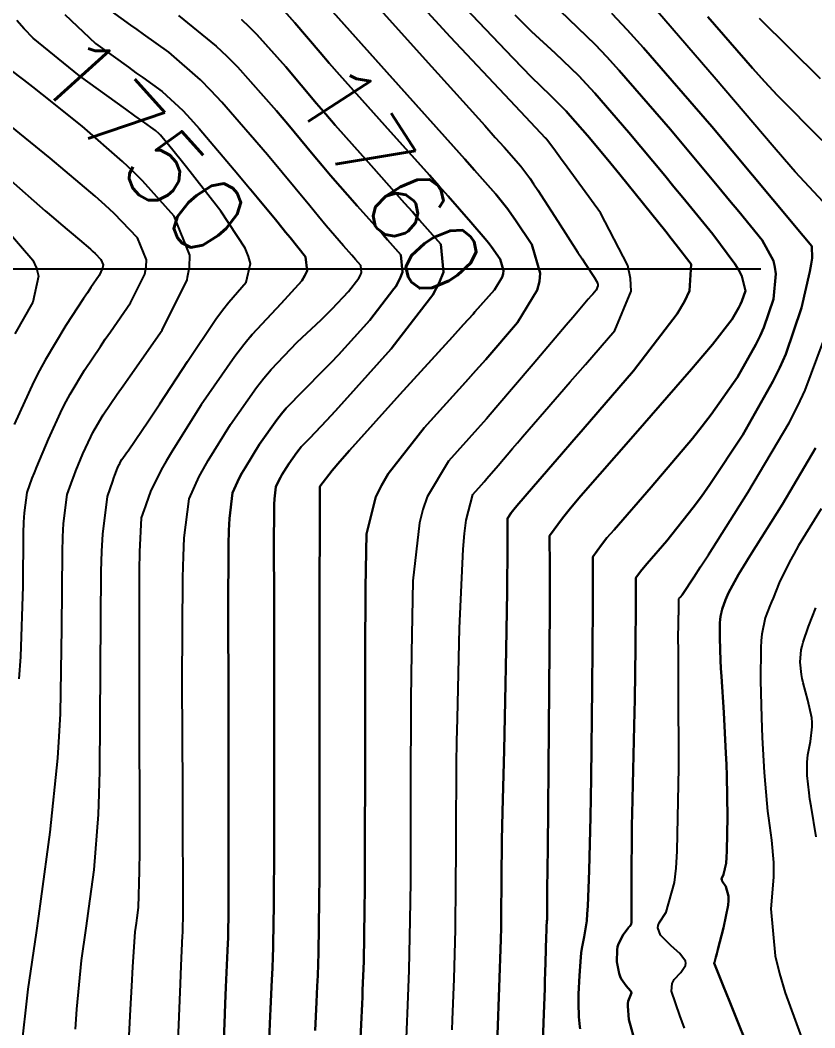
# Model space of a CAD drawing. Header units: metres. Extents: x 837117 to 838477, y 1189012 to 1191015.
# Drawn here: x 837813.1 to 837853.8, y 1189414.6 to 1189466.1 of the extents above; entities that cross this region are included whole.
import ezdxf

# ---------------------------------------------------------------- set-up
doc = ezdxf.new("R2010")
doc.units = ezdxf.units.M
doc.header["$LTSCALE"] = 0.3
doc.layers.add('COTAS 10', color=1, linetype='Continuous')
doc.layers.add('COTAS INT', color=252, linetype='Continuous')
doc.layers.add('DRENAJE', color=5, linetype='Continuous', lineweight=25)
doc.styles.get("Standard").update_dxf_attribs({"font": 'simplex.shx'})

msp = doc.modelspace()

# ---------------------------------------------------------------- linework, layer by layer
at = {"layer": 'COTAS 10'}
for points, elevation in [([(837826.23, 1189466.992), (837827.182, 1189465.924), (837828.475, 1189464.406), (837828.948, 1189463.864), (837829.472, 1189463.269), (837831.783, 1189460.678), (837834.064, 1189458.133), (837834.57, 1189457.567), (837835.02, 1189457.062), (837836.189, 1189455.737), (837836.91, 1189454.88), (837837.078, 1189454.669), (837837.232, 1189454.47), (837837.674, 1189453.844), (837837.844, 1189453.268), (837837.827, 1189453.1), (837837.782, 1189452.927), (837837.387, 1189452.272), (837836.393, 1189451.148), (837837.387, 1189452.272), (837837.782, 1189452.927), (837837.827, 1189453.1), (837837.844, 1189453.268), (837837.674, 1189453.844), (837837.232, 1189454.47), (837837.078, 1189454.669), (837836.91, 1189454.88), (837836.189, 1189455.737), (837835.02, 1189457.062), (837834.57, 1189457.567), (837834.064, 1189458.133), (837831.783, 1189460.678), (837829.472, 1189463.269), (837828.948, 1189463.864), (837828.475, 1189464.406), (837827.182, 1189465.924), (837826.23, 1189466.992)], 1760), ([(837839.841, 1189413.243), (837839.898, 1189414.838), (837839.958, 1189416.578), (837839.972, 1189416.992), (837839.984, 1189417.375), (837840.017, 1189418.511), (837840.038, 1189419.287), (837840.042, 1189419.443), (837840.046, 1189419.573), (837840.055, 1189419.833), (837840.059, 1189419.911), (837840.061, 1189419.928), (837840.062, 1189419.942), (837840.067, 1189419.973), (837840.071, 1189420.001), (837840.072, 1189420.013), (837840.073, 1189420.026), (837840.076, 1189420.088), (837840.091, 1189421.628), (837840.111, 1189423.743), (837840.167, 1189429.842), (837840.215, 1189435.958), (837840.222, 1189437.139), (837840.225, 1189438.098), (837840.21, 1189439.709), (837840.862, 1189440.608), (837841.284, 1189441.119), (837841.812, 1189441.742), (837844.595, 1189444.936), (837847.463, 1189448.224), (837848.045, 1189448.906), (837848.534, 1189449.489), (837849.537, 1189450.77), (837849.885, 1189451.38), (837849.962, 1189451.54), (837850.032, 1189451.696), (837850.213, 1189452.229), (837850.036, 1189452.981), (837849.879, 1189453.276), (837849.675, 1189453.609), (837848.55, 1189455.122), (837847.023, 1189456.987), (837846.566, 1189457.541), (837846.094, 1189458.112), (837844.265, 1189460.309), (837842.516, 1189462.333), (837842.094, 1189462.794), (837841.699, 1189463.212), (837840.5, 1189464.365), (837839.287, 1189465.48), (837838.884, 1189465.876), (837838.451, 1189466.308)], 1770), ([(837838.451, 1189466.308), (837838.884, 1189465.876), (837839.287, 1189465.48), (837840.5, 1189464.365), (837841.699, 1189463.212), (837842.094, 1189462.794), (837842.516, 1189462.333), (837844.265, 1189460.309), (837846.094, 1189458.112), (837846.566, 1189457.541), (837847.023, 1189456.987), (837848.55, 1189455.122), (837849.675, 1189453.609), (837849.879, 1189453.276), (837850.036, 1189452.981), (837850.213, 1189452.229), (837850.032, 1189451.696), (837849.962, 1189451.54), (837849.885, 1189451.38), (837849.537, 1189450.77), (837848.534, 1189449.489), (837848.045, 1189448.906), (837847.463, 1189448.224), (837844.595, 1189444.936), (837841.812, 1189441.742), (837841.284, 1189441.119), (837840.862, 1189440.608), (837840.21, 1189439.709), (837840.225, 1189438.098), (837840.222, 1189437.139), (837840.215, 1189435.958), (837840.167, 1189429.842), (837840.111, 1189423.743), (837840.091, 1189421.628), (837840.076, 1189420.088), (837840.073, 1189420.026), (837840.072, 1189420.013), (837840.071, 1189420.001), (837840.067, 1189419.973), (837840.062, 1189419.942), (837840.061, 1189419.928), (837840.059, 1189419.911), (837840.055, 1189419.833), (837840.046, 1189419.573), (837840.042, 1189419.443), (837840.038, 1189419.287), (837840.017, 1189418.511), (837839.984, 1189417.375), (837839.972, 1189416.992), (837839.958, 1189416.578), (837839.898, 1189414.838), (837839.841, 1189413.243)], 1770), ([(837850.922, 1189466.158), (837854.046, 1189463.08)], 1780), ([(837850.922, 1189466.158), (837854.046, 1189463.08)], 1780), ([(837815.968, 1189414.496), (837816.041, 1189415.509), (837816.284, 1189417.997), (837816.522, 1189419.662), (837816.592, 1189420.157), (837816.663, 1189420.667), (837816.933, 1189422.631), (837817.153, 1189425.459), (837817.192, 1189426.513), (837817.223, 1189427.685), (837817.254, 1189432.896), (837817.291, 1189437.885), (837817.325, 1189438.916), (837817.368, 1189439.796), (837817.612, 1189441.711), (837817.878, 1189442.495), (837817.936, 1189442.663), (837817.988, 1189442.809), (837818.119, 1189443.156), (837818.208, 1189443.35), (837818.233, 1189443.399), (837818.259, 1189443.447), (837818.352, 1189443.602), (837818.513, 1189443.839), (837818.582, 1189443.938), (837818.661, 1189444.052), (837819.033, 1189444.581), (837819.708, 1189445.578), (837819.979, 1189445.986), (837820.286, 1189446.451), (837821.695, 1189448.608), (837823.156, 1189450.769), (837823.496, 1189451.237), (837823.806, 1189451.649), (837824.693, 1189452.665), (837824.922, 1189453.616), (837824.819, 1189453.986), (837824.643, 1189454.402), (837823.405, 1189456.293), (837821.955, 1189458.148), (837821.644, 1189458.542), (837821.374, 1189458.885), (837820.728, 1189459.692), (837820.392, 1189460.088), (837820.316, 1189460.172), (837820.249, 1189460.244), (837820.069, 1189460.41), (837819.394, 1189460.897), (837819.015, 1189461.172), (837818.552, 1189461.507), (837816.184, 1189463.22), (837813.815, 1189465.139), (837813.352, 1189465.605), (837812.971, 1189466.041)], 1750), ([(837828.229, 1189414.43), (837828.294, 1189415.874), (837828.331, 1189416.695), (837828.342, 1189416.96), (837828.354, 1189417.242), (837828.397, 1189418.393), (837828.432, 1189421.093), (837828.439, 1189422.35), (837828.445, 1189423.828), (837828.454, 1189431.007), (837828.455, 1189437.972), (837828.456, 1189439.316), (837828.456, 1189440.405), (837828.46, 1189442.227), (837829.091, 1189443.047), (837829.487, 1189443.506), (837829.98, 1189444.065), (837832.558, 1189446.921), (837835.248, 1189449.877), (837835.811, 1189450.5), (837836.295, 1189451.037), (837836.393, 1189451.148), (837836.295, 1189451.037), (837835.811, 1189450.5), (837835.248, 1189449.877), (837832.558, 1189446.921), (837829.98, 1189444.065), (837829.487, 1189443.506), (837829.091, 1189443.047), (837828.46, 1189442.227), (837828.456, 1189440.405), (837828.456, 1189439.316), (837828.455, 1189437.972), (837828.454, 1189431.007), (837828.445, 1189423.828), (837828.439, 1189422.35), (837828.432, 1189421.093), (837828.397, 1189418.393), (837828.354, 1189417.242), (837828.342, 1189416.96), (837828.331, 1189416.695), (837828.294, 1189415.874), (837828.229, 1189414.43)], 1760), ([(837854.093, 1189441.091), (837852.937, 1189439.204), (837852.688, 1189438.773), (837852.469, 1189438.381), (837851.937, 1189437.296), (837851.627, 1189436.521), (837851.548, 1189436.324), (837851.473, 1189436.135), (837851.23, 1189435.519), (837851.058, 1189434.683), (837851.028, 1189434.357), (837851.005, 1189433.989), (837850.988, 1189432.316), (837851.038, 1189430.413), (837851.057, 1189429.901), (837851.079, 1189429.395), (837851.181, 1189427.617), (837851.31, 1189426.028), (837851.35, 1189425.64), (837851.391, 1189425.276), (837851.555, 1189424.147), (837851.655, 1189423.014), (837851.655, 1189422.645), (837851.644, 1189422.253), (837851.508, 1189420.64), (837851.738, 1189418.236), (837851.959, 1189417.346), (837852.248, 1189416.358), (837853.856, 1189411.976)], 1780), ([(837854.093, 1189441.091), (837852.937, 1189439.204), (837852.688, 1189438.773), (837852.469, 1189438.381), (837851.937, 1189437.296), (837851.627, 1189436.521), (837851.548, 1189436.324), (837851.473, 1189436.135), (837851.23, 1189435.519), (837851.058, 1189434.683), (837851.028, 1189434.357), (837851.005, 1189433.989), (837850.988, 1189432.316), (837851.038, 1189430.413), (837851.057, 1189429.901), (837851.079, 1189429.395), (837851.181, 1189427.617), (837851.31, 1189426.028), (837851.35, 1189425.64), (837851.391, 1189425.276), (837851.555, 1189424.147), (837851.655, 1189423.014), (837851.655, 1189422.645), (837851.644, 1189422.253), (837851.508, 1189420.64), (837851.738, 1189418.236), (837851.959, 1189417.346), (837852.248, 1189416.358), (837853.856, 1189411.976)], 1780)]:
    msp.add_lwpolyline(points, dxfattribs=dict(at, elevation=elevation))
at = {"layer": 'COTAS INT'}
for points, elevation in [([(837835.227, 1189414.452), (837835.248, 1189414.965), (837835.326, 1189417.068), (837835.392, 1189419.582), (837835.404, 1189420.356), (837835.414, 1189421.163), (837835.43, 1189424.356), (837835.457, 1189428.062), (837835.473, 1189429.192), (837835.494, 1189430.367), (837835.603, 1189434.985), (837835.789, 1189439.021), (837835.859, 1189439.828), (837835.936, 1189440.501), (837836.282, 1189441.814), (837836.722, 1189442.306), (837836.859, 1189442.462), (837837.003, 1189442.627), (837837.575, 1189443.295), (837838.314, 1189444.16), (837838.562, 1189444.449), (837838.83, 1189444.759), (837839.956, 1189446.058), (837841.266, 1189447.568), (837841.649, 1189448.011), (837842.042, 1189448.466), (837843.536, 1189450.196), (837844.369, 1189452.214), (837844.346, 1189452.85), (837844.212, 1189453.518), (837842.808, 1189456.209), (837841.098, 1189458.552), (837840.77, 1189459.001), (837840.505, 1189459.363), (837840.074, 1189459.951), (837840.056, 1189459.973), (837840.051, 1189459.978), (837840.047, 1189459.984), (837840.032, 1189460.002), (837840.019, 1189460.017), (837840.016, 1189460.021), (837840.013, 1189460.024), (837840.004, 1189460.032), (837839.253, 1189460.827), (837838.199, 1189461.944), (837835.14, 1189465.186), (837832.075, 1189468.54)], 1766), ([(837835.227, 1189414.452), (837835.248, 1189414.965), (837835.326, 1189417.068), (837835.392, 1189419.582), (837835.404, 1189420.356), (837835.414, 1189421.163), (837835.43, 1189424.356), (837835.457, 1189428.062), (837835.473, 1189429.192), (837835.494, 1189430.367), (837835.603, 1189434.985), (837835.789, 1189439.021), (837835.859, 1189439.828), (837835.936, 1189440.501), (837836.282, 1189441.814), (837836.722, 1189442.306), (837836.859, 1189442.462), (837837.003, 1189442.627), (837837.575, 1189443.295), (837838.314, 1189444.16), (837838.562, 1189444.449), (837838.83, 1189444.759), (837839.956, 1189446.058), (837841.266, 1189447.568), (837841.649, 1189448.011), (837842.042, 1189448.466), (837843.536, 1189450.196), (837844.369, 1189452.214), (837844.346, 1189452.85), (837844.212, 1189453.518), (837842.808, 1189456.209), (837841.098, 1189458.552), (837840.77, 1189459.001), (837840.505, 1189459.363), (837840.074, 1189459.951), (837840.056, 1189459.973), (837840.051, 1189459.978), (837840.047, 1189459.984), (837840.032, 1189460.002), (837840.019, 1189460.017), (837840.016, 1189460.021), (837840.013, 1189460.024), (837840.004, 1189460.032), (837839.253, 1189460.827), (837838.199, 1189461.944), (837835.14, 1189465.186), (837832.075, 1189468.54)], 1766), ([(837831.399, 1189466.772), (837834.179, 1189463.685), (837836.89, 1189460.665), (837837.431, 1189460.063), (837837.88, 1189459.561), (837838.742, 1189458.593), (837839.195, 1189457.974), (837839.386, 1189457.693), (837839.605, 1189457.364), (837840.634, 1189455.777), (837841.657, 1189454.186), (837841.873, 1189453.854), (837842.06, 1189453.569), (837842.491, 1189452.931), (837842.652, 1189452.626), (837842.668, 1189452.55), (837842.671, 1189452.479), (837842.58, 1189452.253), (837842.414, 1189452.061), (837842.37, 1189452.01), (837842.327, 1189451.961), (837842.182, 1189451.793), (837841.667, 1189451.189), (837841.391, 1189450.864), (837841.058, 1189450.471), (837839.374, 1189448.485), (837837.456, 1189446.244), (837836.976, 1189445.691), (837836.517, 1189445.166), (837835.041, 1189443.516), (837833.951, 1189441.689), (837833.735, 1189441.054), (837833.556, 1189440.363), (837833.222, 1189437.399), (837833.148, 1189433.713), (837833.134, 1189432.566), (837833.123, 1189431.365), (837833.105, 1189426.573), (837833.091, 1189422.051), (837833.083, 1189421.021), (837833.072, 1189420.086), (837833.016, 1189417.51), (837832.95, 1189415.724), (837832.932, 1189415.288), (837832.915, 1189414.877), (837832.857, 1189413.604)], 1764), ([(837831.399, 1189466.772), (837834.179, 1189463.685), (837836.89, 1189460.665), (837837.431, 1189460.063), (837837.88, 1189459.561), (837838.742, 1189458.593), (837839.195, 1189457.974), (837839.386, 1189457.693), (837839.605, 1189457.364), (837840.634, 1189455.777), (837841.657, 1189454.186), (837841.873, 1189453.854), (837842.06, 1189453.569), (837842.491, 1189452.931), (837842.652, 1189452.626), (837842.668, 1189452.55), (837842.671, 1189452.479), (837842.58, 1189452.253), (837842.414, 1189452.061), (837842.37, 1189452.01), (837842.327, 1189451.961), (837842.182, 1189451.793), (837841.667, 1189451.189), (837841.391, 1189450.864), (837841.058, 1189450.471), (837839.374, 1189448.485), (837837.456, 1189446.244), (837836.976, 1189445.691), (837836.517, 1189445.166), (837835.041, 1189443.516), (837833.951, 1189441.689), (837833.735, 1189441.054), (837833.556, 1189440.363), (837833.222, 1189437.399), (837833.148, 1189433.713), (837833.134, 1189432.566), (837833.123, 1189431.365), (837833.105, 1189426.573), (837833.091, 1189422.051), (837833.083, 1189421.021), (837833.072, 1189420.086), (837833.016, 1189417.51), (837832.95, 1189415.724), (837832.932, 1189415.288), (837832.915, 1189414.877), (837832.857, 1189413.604)], 1764), ([(837837.546, 1189414.206), (837837.636, 1189416.626), (837837.712, 1189419.079), (837837.726, 1189419.691), (837837.738, 1189420.275), (837837.756, 1189422.139), (837837.775, 1189424.172), (837837.787, 1189424.861), (837837.801, 1189425.605), (837837.879, 1189428.747), (837837.961, 1189432.121), (837837.979, 1189433.01), (837837.995, 1189433.881), (837838.034, 1189436.863), (837838.053, 1189439.173), (837838.055, 1189439.619), (837838.056, 1189439.981), (837838.05, 1189440.591), (837838.247, 1189440.882), (837838.376, 1189441.042), (837838.538, 1189441.238), (837839.389, 1189442.233), (837840.818, 1189443.882), (837841.343, 1189444.49), (837841.925, 1189445.163), (837844.492, 1189448.139), (837846.728, 1189451.045), (837847.101, 1189451.673), (837847.367, 1189452.225), (837847.436, 1189453.583), (837846.682, 1189454.581), (837846.429, 1189454.906), (837846.157, 1189455.252), (837845.011, 1189456.677), (837843.798, 1189458.162), (837843.483, 1189458.545), (837843.178, 1189458.916), (837842.148, 1189460.156), (837841.267, 1189461.175), (837841.055, 1189461.407), (837840.856, 1189461.618), (837840.252, 1189462.199), (837839.27, 1189463.154), (837838.833, 1189463.6), (837838.325, 1189464.126), (837835.892, 1189466.684)], 1768), ([(837835.892, 1189466.684), (837838.325, 1189464.126), (837838.833, 1189463.6), (837839.27, 1189463.154), (837840.252, 1189462.199), (837840.856, 1189461.618), (837841.055, 1189461.407), (837841.267, 1189461.175), (837842.148, 1189460.156), (837843.178, 1189458.916), (837843.483, 1189458.545), (837843.798, 1189458.162), (837845.011, 1189456.677), (837846.157, 1189455.252), (837846.429, 1189454.906), (837846.682, 1189454.581), (837847.436, 1189453.583), (837847.367, 1189452.225), (837847.101, 1189451.673), (837846.728, 1189451.045), (837844.492, 1189448.139), (837841.925, 1189445.163), (837841.343, 1189444.49), (837840.818, 1189443.882), (837839.389, 1189442.233), (837838.538, 1189441.238), (837838.376, 1189441.042), (837838.247, 1189440.882), (837838.05, 1189440.591), (837838.056, 1189439.981), (837838.055, 1189439.619), (837838.053, 1189439.173), (837838.034, 1189436.863), (837837.995, 1189433.881), (837837.979, 1189433.01), (837837.961, 1189432.121), (837837.879, 1189428.747), (837837.801, 1189425.605), (837837.787, 1189424.861), (837837.775, 1189424.172), (837837.756, 1189422.139), (837837.738, 1189420.275), (837837.726, 1189419.691), (837837.712, 1189419.079), (837837.636, 1189416.626), (837837.546, 1189414.206)], 1768), ([(837815.424, 1189466.349), (837816.999, 1189464.867), (837818.68, 1189463.652), (837819.067, 1189463.373), (837819.419, 1189463.12), (837820.405, 1189462.412), (837821.463, 1189461.434), (837821.86, 1189461.01), (837822.303, 1189460.519), (837824.28, 1189458.191), (837826.194, 1189455.862), (837826.596, 1189455.369), (837826.713, 1189455.226), (837826.943, 1189454.943), (837827.737, 1189453.955), (837827.811, 1189453.253), (837827.704, 1189453.007), (837827.541, 1189452.739), (837826.495, 1189451.585), (837825.011, 1189449.999), (837824.574, 1189449.459), (837824.124, 1189448.874), (837822.403, 1189446.398), (837820.91, 1189444.038), (837820.604, 1189443.528), (837820.346, 1189443.08), (837819.801, 1189441.977), (837819.584, 1189441.344), (837819.532, 1189441.191), (837819.484, 1189441.049), (837819.339, 1189440.62), (837819.248, 1189438.89), (837819.234, 1189437.928), (837819.224, 1189436.756), (837819.23, 1189430.781), (837819.244, 1189424.769), (837819.24, 1189423.575), (837819.233, 1189422.584), (837819.18, 1189420.704), (837819.108, 1189420.178), (837819.089, 1189420.042), (837819.07, 1189419.91), (837819.006, 1189419.464), (837818.886, 1189417.676), (837818.831, 1189416.697), (837818.767, 1189415.507), (837818.46, 1189409.464)], 1752), ([(837821.052, 1189409.715), (837821.346, 1189416.808), (837821.384, 1189417.737), (837821.449, 1189419.279), (837821.455, 1189419.423), (837821.457, 1189419.469), (837821.459, 1189419.518), (837821.467, 1189419.719), (837821.473, 1189420.206), (837821.474, 1189420.435), (837821.475, 1189420.705), (837821.477, 1189422.022), (837821.469, 1189424.551), (837821.465, 1189425.585), (837821.459, 1189426.764), (837821.428, 1189432.23), (837821.46, 1189437.567), (837821.493, 1189438.664), (837821.537, 1189439.597), (837821.784, 1189441.593), (837822.3, 1189442.736), (837822.513, 1189443.131), (837822.757, 1189443.56), (837823.894, 1189445.392), (837825.231, 1189447.286), (837825.602, 1189447.754), (837825.972, 1189448.198), (837827.312, 1189449.596), (837828.529, 1189450.747), (837828.823, 1189451.035), (837829.097, 1189451.31), (837829.93, 1189452.191), (837830.457, 1189452.877), (837830.539, 1189453.03), (837830.594, 1189453.166), (837830.558, 1189453.522), (837830.291, 1189453.825), (837830.199, 1189453.929), (837830.099, 1189454.041), (837829.674, 1189454.516), (837828.79, 1189455.551), (837828.4, 1189456.017), (837827.948, 1189456.56), (837825.794, 1189459.168), (837823.459, 1189461.866), (837822.894, 1189462.467), (837822.364, 1189463.004), (837820.74, 1189464.414), (837819.443, 1189465.342), (837819.119, 1189465.575), (837818.809, 1189465.797), (837817.814, 1189466.514)], 1754), ([(837821.235, 1189466.303), (837823.162, 1189464.728), (837823.705, 1189464.215), (837824.251, 1189463.669), (837826.257, 1189461.42), (837826.822, 1189460.742), (837828.124, 1189459.175), (837828.583, 1189458.633), (837829.017, 1189458.124), (837830.377, 1189456.57), (837831.446, 1189455.376), (837831.697, 1189455.094), (837831.929, 1189454.834), (837832.601, 1189454.07), (837832.69, 1189453.175), (837832.553, 1189452.833), (837832.347, 1189452.449), (837832.248, 1189452.319), (837831.02, 1189450.722), (837829.414, 1189448.958), (837829.032, 1189448.551), (837828.677, 1189448.181), (837827.622, 1189447.138), (837826.745, 1189446.223), (837826.503, 1189445.932), (837826.26, 1189445.626), (837825.385, 1189444.386), (837824.641, 1189443.187), (837824.481, 1189442.906), (837824.341, 1189442.648), (837824.004, 1189441.899), (837823.842, 1189440.593), (837823.813, 1189439.982), (837823.792, 1189439.264), (837823.771, 1189435.771), (837823.791, 1189431.598), (837823.795, 1189430.45), (837823.798, 1189429.307), (837823.802, 1189425.206), (837823.798, 1189421.816), (837823.796, 1189421.121), (837823.793, 1189420.531), (837823.777, 1189419.277), (837823.757, 1189418.759), (837823.752, 1189418.633), (837823.747, 1189418.514), (837823.73, 1189418.144), (837823.666, 1189416.634), (837823.631, 1189415.796), (837823.588, 1189414.776), (837823.373, 1189409.575)], 1756), ([(837829.131, 1189466.48), (837829.7, 1189465.841), (837831.891, 1189463.398), (837832.487, 1189462.732), (837835.294, 1189459.603), (837835.876, 1189458.953), (837836.374, 1189458.396), (837837.466, 1189457.165), (837838.074, 1189456.393), (837838.267, 1189456.126), (837838.471, 1189455.835), (837839.295, 1189454.589), (837839.727, 1189453.127), (837839.684, 1189452.699), (837839.569, 1189452.261), (837838.567, 1189450.598), (837836.945, 1189448.722), (837836.44, 1189448.15), (837835.911, 1189447.555), (837833.8, 1189445.218), (837831.965, 1189442.877), (837831.611, 1189442.28), (837831.324, 1189441.705), (837830.841, 1189439.813), (837830.802, 1189437.059), (837830.795, 1189435.941), (837830.789, 1189434.669), (837830.779, 1189428.79), (837830.768, 1189422.94), (837830.761, 1189421.685), (837830.752, 1189420.59), (837830.706, 1189417.952), (837830.652, 1189416.483), (837830.637, 1189416.124), (837830.623, 1189415.786), (837830.575, 1189414.739), (837830.51, 1189413.328)], 1762), ([(837830.51, 1189413.328), (837830.575, 1189414.739), (837830.623, 1189415.786), (837830.637, 1189416.124), (837830.652, 1189416.483), (837830.706, 1189417.952), (837830.752, 1189420.59), (837830.761, 1189421.685), (837830.768, 1189422.94), (837830.779, 1189428.79), (837830.789, 1189434.669), (837830.795, 1189435.941), (837830.802, 1189437.059), (837830.841, 1189439.813), (837831.324, 1189441.705), (837831.611, 1189442.28), (837831.965, 1189442.877), (837833.8, 1189445.218), (837835.911, 1189447.555), (837836.44, 1189448.15), (837836.945, 1189448.722), (837838.567, 1189450.598), (837839.569, 1189452.261), (837839.684, 1189452.699), (837839.727, 1189453.127), (837839.295, 1189454.589), (837838.471, 1189455.835), (837838.267, 1189456.126), (837838.074, 1189456.393), (837837.466, 1189457.165), (837836.374, 1189458.396), (837835.876, 1189458.953), (837835.294, 1189459.603), (837832.487, 1189462.732), (837831.891, 1189463.398), (837829.7, 1189465.841), (837829.131, 1189466.48)], 1762), ([(837841.764, 1189414.506), (837841.746, 1189414.612), (837841.7, 1189415.121), (837841.685, 1189415.815), (837841.687, 1189416.038), (837841.691, 1189416.275), (837841.729, 1189417.238), (837841.8, 1189418.179), (837841.826, 1189418.402), (837841.854, 1189418.608), (837841.978, 1189419.215), (837842.103, 1189420.038), (837842.133, 1189420.38), (837842.16, 1189420.772), (837842.239, 1189422.6), (837842.301, 1189425.338), (837842.316, 1189426.304), (837842.331, 1189427.359), (837842.382, 1189431.921), (837842.415, 1189436.084), (837842.419, 1189436.887), (837842.421, 1189437.54), (837842.412, 1189438.636), (837842.855, 1189439.248), (837843.142, 1189439.595), (837843.502, 1189440.019), (837845.395, 1189442.193), (837847.508, 1189444.684), (837848.005, 1189445.309), (837848.464, 1189445.905), (837849.807, 1189447.821), (837850.756, 1189449.483), (837850.967, 1189449.919), (837851.155, 1189450.345), (837851.65, 1189451.796), (837851.774, 1189453.099), (837851.729, 1189453.432), (837851.65, 1189453.753), (837851.078, 1189454.811), (837849.874, 1189456.273), (837849.396, 1189456.848), (837848.855, 1189457.498), (837846.382, 1189460.462), (837843.764, 1189463.49), (837843.133, 1189464.18), (837842.543, 1189464.806), (837840.749, 1189466.531)], 1772), ([(837840.749, 1189466.531), (837842.543, 1189464.806), (837843.133, 1189464.18), (837843.764, 1189463.49), (837846.382, 1189460.462), (837848.855, 1189457.498), (837849.396, 1189456.848), (837849.874, 1189456.273), (837851.078, 1189454.811), (837851.65, 1189453.753), (837851.729, 1189453.432), (837851.774, 1189453.099), (837851.65, 1189451.796), (837851.155, 1189450.345), (837850.967, 1189449.919), (837850.756, 1189449.483), (837849.807, 1189447.821), (837848.464, 1189445.905), (837848.005, 1189445.309), (837847.508, 1189444.684), (837845.395, 1189442.193), (837843.502, 1189440.019), (837843.142, 1189439.595), (837842.855, 1189439.248), (837842.412, 1189438.636), (837842.421, 1189437.54), (837842.419, 1189436.887), (837842.415, 1189436.084), (837842.382, 1189431.921), (837842.331, 1189427.359), (837842.316, 1189426.304), (837842.301, 1189425.338), (837842.239, 1189422.6), (837842.16, 1189420.772), (837842.133, 1189420.38), (837842.103, 1189420.038), (837841.978, 1189419.215), (837841.854, 1189418.608), (837841.826, 1189418.402), (837841.8, 1189418.179), (837841.729, 1189417.238), (837841.691, 1189416.275), (837841.687, 1189416.038), (837841.685, 1189415.815), (837841.7, 1189415.121), (837841.746, 1189414.612), (837841.764, 1189414.506)], 1772), ([(837843.386, 1189466.4), (837844.173, 1189465.567), (837845.013, 1189464.648), (837848.498, 1189460.615), (837851.617, 1189456.884), (837852.225, 1189456.155), (837852.724, 1189455.558), (837853.605, 1189454.499), (837853.624, 1189453.897), (837853.579, 1189453.588), (837853.512, 1189453.217), (837853.086, 1189451.363), (837852.279, 1189448.994), (837851.971, 1189448.299), (837851.626, 1189447.587), (837850.077, 1189444.872), (837848.394, 1189442.321), (837847.965, 1189441.712), (837847.553, 1189441.145), (837846.196, 1189439.45), (837845.191, 1189438.297), (837845, 1189438.072), (837844.848, 1189437.887), (837844.613, 1189437.563), (837844.618, 1189436.981), (837844.617, 1189436.635), (837844.614, 1189436.209), (837844.597, 1189434), (837844.564, 1189431.365), (837844.552, 1189430.669), (837844.538, 1189429.989), (837844.425, 1189425.493), (837844.414, 1189424.924), (837844.406, 1189424.367), (837844.391, 1189422.46), (837844.389, 1189420.971), (837844.389, 1189419.998), (837844.387, 1189419.913), (837844.385, 1189419.896), (837844.383, 1189419.881), (837844.374, 1189419.85), (837844.303, 1189419.759), (837844.263, 1189419.706), (837844.214, 1189419.641), (837843.963, 1189419.309), (837843.727, 1189418.847), (837843.687, 1189418.701), (837843.659, 1189418.547), (837843.649, 1189417.926), (837843.761, 1189417.331), (837843.809, 1189417.193), (837843.865, 1189417.067), (837844.13, 1189416.711), (837844.351, 1189416.461), (837844.379, 1189416.402), (837844.393, 1189416.347), (837844.326, 1189416.187), (837844.218, 1189415.923), (837844.208, 1189415.804), (837844.205, 1189415.663), (837844.264, 1189414.988), (837844.615, 1189413.693)], 1774), ([(837844.615, 1189413.693), (837844.264, 1189414.988), (837844.205, 1189415.663), (837844.208, 1189415.804), (837844.218, 1189415.923), (837844.326, 1189416.187), (837844.393, 1189416.347), (837844.379, 1189416.402), (837844.351, 1189416.461), (837844.13, 1189416.711), (837843.865, 1189417.067), (837843.809, 1189417.193), (837843.761, 1189417.331), (837843.649, 1189417.926), (837843.659, 1189418.547), (837843.687, 1189418.701), (837843.727, 1189418.847), (837843.963, 1189419.309), (837844.214, 1189419.641), (837844.263, 1189419.706), (837844.303, 1189419.759), (837844.374, 1189419.85), (837844.383, 1189419.881), (837844.385, 1189419.896), (837844.387, 1189419.913), (837844.389, 1189419.998), (837844.389, 1189420.971), (837844.391, 1189422.46), (837844.406, 1189424.367), (837844.414, 1189424.924), (837844.425, 1189425.493), (837844.538, 1189429.989), (837844.552, 1189430.669), (837844.564, 1189431.365), (837844.597, 1189434), (837844.614, 1189436.209), (837844.617, 1189436.635), (837844.618, 1189436.981), (837844.613, 1189437.563), (837844.848, 1189437.887), (837845, 1189438.072), (837845.191, 1189438.297), (837846.196, 1189439.45), (837847.553, 1189441.145), (837847.965, 1189441.712), (837848.394, 1189442.321), (837850.077, 1189444.872), (837851.626, 1189447.587), (837851.971, 1189448.299), (837852.279, 1189448.994), (837853.086, 1189451.363), (837853.512, 1189453.217), (837853.579, 1189453.588), (837853.624, 1189453.897), (837853.605, 1189454.499), (837852.724, 1189455.558), (837852.225, 1189456.155), (837851.617, 1189456.884), (837848.498, 1189460.615), (837845.013, 1189464.648), (837844.173, 1189465.567), (837843.386, 1189466.4)], 1774), ([(837854.195, 1189456.77), (837852.765, 1189458.302), (837852.207, 1189458.936), (837851.578, 1189459.66), (837848.724, 1189463.031), (837845.722, 1189466.506)], 1776), ([(837854.195, 1189456.77), (837852.765, 1189458.302), (837852.207, 1189458.936), (837851.578, 1189459.66), (837848.724, 1189463.031), (837845.722, 1189466.506)], 1776), ([(837854.12, 1189459.925), (837851.843, 1189462.23), (837851.213, 1189462.905), (837850.582, 1189463.595), (837848.302, 1189466.221)], 1778), ([(837848.302, 1189466.221), (837850.582, 1189463.595), (837851.213, 1189462.905), (837851.843, 1189462.23), (837854.12, 1189459.925)], 1778), ([(837825.878, 1189413.89), (837825.916, 1189414.785), (837825.947, 1189415.532), (837826.012, 1189417.009), (837826.039, 1189417.604), (837826.047, 1189417.797), (837826.056, 1189418), (837826.087, 1189418.835), (837826.113, 1189420.855), (837826.118, 1189421.806), (837826.122, 1189422.927), (837826.128, 1189428.39), (837826.126, 1189434.063), (837826.125, 1189435.316), (837826.123, 1189436.431), (837826.113, 1189439.311), (837826.123, 1189440.961), (837826.133, 1189441.3), (837826.147, 1189441.589), (837826.223, 1189442.206), (837826.383, 1189442.559), (837826.449, 1189442.681), (837826.524, 1189442.814), (837826.876, 1189443.38), (837827.289, 1189443.966), (837827.404, 1189444.111), (837827.518, 1189444.248), (837827.932, 1189444.68), (837828.825, 1189445.614), (837829.242, 1189446.068), (837829.731, 1189446.606), (837832.11, 1189449.253), (837833.259, 1189450.749), (837834.237, 1189452.021), (837834.568, 1189452.636), (837834.786, 1189453.185), (837834.644, 1189454.617), (837833.566, 1189455.842), (837833.196, 1189456.259), (837832.794, 1189456.711), (837831.08, 1189458.624), (837829.245, 1189460.696), (837828.766, 1189461.248), (837828.299, 1189461.791), (837826.719, 1189463.672), (837825.24, 1189465.331), (837824.838, 1189465.733), (837824.479, 1189466.073), (837824.838, 1189465.733), (837825.24, 1189465.331), (837826.719, 1189463.672), (837828.299, 1189461.791), (837828.766, 1189461.248), (837829.245, 1189460.696), (837831.08, 1189458.624), (837832.794, 1189456.711), (837833.196, 1189456.259), (837833.566, 1189455.842), (837834.644, 1189454.617), (837834.786, 1189453.185), (837834.568, 1189452.636), (837834.237, 1189452.021), (837833.259, 1189450.749), (837832.11, 1189449.253), (837829.731, 1189446.606), (837829.242, 1189446.068), (837828.825, 1189445.614), (837827.932, 1189444.68), (837827.518, 1189444.248), (837827.404, 1189444.111), (837827.289, 1189443.966), (837826.876, 1189443.38), (837826.524, 1189442.814), (837826.449, 1189442.681), (837826.383, 1189442.559), (837826.223, 1189442.206), (837826.147, 1189441.589), (837826.133, 1189441.3), (837826.123, 1189440.961), (837826.113, 1189439.311), (837826.123, 1189436.431), (837826.125, 1189435.316), (837826.126, 1189434.063), (837826.128, 1189428.39), (837826.122, 1189422.927), (837826.118, 1189421.806), (837826.113, 1189420.855), (837826.087, 1189418.835), (837826.056, 1189418), (837826.047, 1189417.797), (837826.039, 1189417.604), (837826.012, 1189417.009), (837825.947, 1189415.532), (837825.916, 1189414.785), (837825.878, 1189413.89)], 1758), ([(837813.196, 1189413.343), (837813.562, 1189416.53), (837813.974, 1189419.414), (837814.095, 1189420.272), (837814.218, 1189421.156), (837814.686, 1189424.559), (837815.073, 1189428.334), (837815.145, 1189429.452), (837815.201, 1189430.601), (837815.278, 1189435.011), (837815.307, 1189438.862), (837815.333, 1189439.658), (837815.367, 1189440.338), (837815.554, 1189441.816), (837815.823, 1189442.57), (837815.908, 1189442.793), (837815.997, 1189443.022), (837816.358, 1189443.9), (837816.754, 1189444.763), (837816.866, 1189444.983), (837816.979, 1189445.194), (837817.392, 1189445.885), (837818.109, 1189446.937), (837818.413, 1189447.375), (837818.763, 1189447.876), (837820.407, 1189450.219), (837821.682, 1189452.788), (837821.708, 1189452.93), (837821.799, 1189453.434), (837821.815, 1189454.05), (837821.018, 1189456.038), (837819.406, 1189457.838), (837818.907, 1189458.337), (837818.385, 1189458.836), (837816.312, 1189460.639), (837814.287, 1189462.263), (837813.796, 1189462.648), (837813.334, 1189463.006), (837811.919, 1189464.069)], 1748), ([(837823.373, 1189409.575), (837823.588, 1189414.776), (837823.631, 1189415.796), (837823.666, 1189416.634), (837823.73, 1189418.144), (837823.747, 1189418.514), (837823.752, 1189418.633), (837823.757, 1189418.759), (837823.777, 1189419.277), (837823.793, 1189420.531), (837823.796, 1189421.121), (837823.798, 1189421.816), (837823.802, 1189425.206), (837823.798, 1189429.307), (837823.795, 1189430.45), (837823.791, 1189431.598), (837823.771, 1189435.771), (837823.792, 1189439.264), (837823.813, 1189439.982), (837823.842, 1189440.593), (837824.004, 1189441.899), (837824.341, 1189442.648), (837824.481, 1189442.906), (837824.641, 1189443.187), (837825.385, 1189444.386), (837826.26, 1189445.626), (837826.503, 1189445.932), (837826.745, 1189446.223), (837827.622, 1189447.138), (837828.677, 1189448.181), (837829.032, 1189448.551), (837829.414, 1189448.958), (837831.02, 1189450.722), (837832.248, 1189452.319), (837832.347, 1189452.449), (837832.553, 1189452.833), (837832.69, 1189453.175), (837832.601, 1189454.07), (837831.929, 1189454.834), (837831.697, 1189455.094), (837831.446, 1189455.376), (837830.377, 1189456.57), (837829.017, 1189458.124), (837828.583, 1189458.633), (837828.124, 1189459.175), (837826.822, 1189460.742), (837826.257, 1189461.42), (837824.923, 1189462.915)], 1756), ([(837813.097, 1189432.39), (837813.18, 1189433.516), (837813.302, 1189437.126), (837813.322, 1189439.839), (837813.341, 1189440.4), (837813.365, 1189440.879), (837813.497, 1189441.92), (837813.768, 1189442.644), (837813.88, 1189442.923), (837814.007, 1189443.235), (837814.597, 1189444.645), (837815.3, 1189446.177), (837815.499, 1189446.566), (837815.698, 1189446.941), (837816.432, 1189448.168), (837817.247, 1189449.384), (837817.498, 1189449.752), (837817.76, 1189450.132), (837818.795, 1189451.617), (837819.522, 1189453.082), (837819.589, 1189453.449), (837819.598, 1189453.801), (837819.143, 1189454.933), (837817.951, 1189456.181), (837817.495, 1189456.606), (837816.983, 1189457.064), (837814.679, 1189459.003), (837812.397, 1189460.866)], 1746), ([(837821.052, 1189409.715), (837821.346, 1189416.808), (837821.384, 1189417.737), (837821.449, 1189419.279), (837821.455, 1189419.423), (837821.457, 1189419.469), (837821.459, 1189419.518), (837821.467, 1189419.719), (837821.473, 1189420.206), (837821.474, 1189420.435), (837821.475, 1189420.705), (837821.477, 1189422.022), (837821.469, 1189424.551), (837821.465, 1189425.585), (837821.459, 1189426.764), (837821.428, 1189432.23), (837821.46, 1189437.567), (837821.493, 1189438.664), (837821.537, 1189439.597), (837821.784, 1189441.593), (837822.3, 1189442.736), (837822.513, 1189443.131), (837822.757, 1189443.56), (837823.894, 1189445.392), (837825.231, 1189447.286), (837825.602, 1189447.754), (837825.972, 1189448.198), (837827.312, 1189449.596), (837828.529, 1189450.747), (837828.823, 1189451.035), (837829.097, 1189451.31), (837829.93, 1189452.191), (837830.457, 1189452.877), (837830.539, 1189453.03), (837830.594, 1189453.166), (837830.558, 1189453.522), (837830.291, 1189453.825), (837830.199, 1189453.929), (837830.099, 1189454.041), (837829.674, 1189454.516), (837828.79, 1189455.551), (837828.4, 1189456.017), (837827.948, 1189456.56), (837825.794, 1189459.168), (837824.923, 1189460.174)], 1754), ([(837812.534, 1189457.975), (837814.429, 1189456.315), (837814.847, 1189455.953), (837815.219, 1189455.632), (837816.174, 1189454.827), (837816.739, 1189454.352), (837816.865, 1189454.239), (837816.977, 1189454.135), (837817.269, 1189453.829), (837817.381, 1189453.551), (837817.378, 1189453.465), (837817.362, 1189453.375), (837817.184, 1189453.015), (837816.756, 1189452.388), (837816.583, 1189452.128), (837816.385, 1189451.832), (837815.473, 1189450.452), (837814.418, 1189448.688), (837814.131, 1189448.15), (837813.846, 1189447.59), (837812.836, 1189445.389)], 1744), ([(837824.923, 1189449.891), (837825.011, 1189449.999), (837826.495, 1189451.585), (837827.541, 1189452.739), (837827.704, 1189453.007), (837827.811, 1189453.253), (837827.737, 1189453.955), (837826.943, 1189454.943), (837826.713, 1189455.226), (837826.596, 1189455.369), (837826.194, 1189455.862), (837824.923, 1189457.408)], 1752), ([(837812.437, 1189455.376), (837813.796, 1189453.79), (837813.984, 1189453.379), (837814.09, 1189452.981), (837813.793, 1189451.642), (837812.871, 1189450.031)], 1742), ([(837847.1, 1189414.542), (837846.857, 1189415.184), (837846.44, 1189416.431), (837846.477, 1189416.828), (837846.521, 1189416.933), (837846.579, 1189417.037), (837846.909, 1189417.395), (837847.159, 1189417.754), (837847.167, 1189417.858), (837847.149, 1189417.964), (837846.86, 1189418.362), (837846.429, 1189418.755), (837846.321, 1189418.857), (837846.217, 1189418.957), (837845.882, 1189419.293), (837845.741, 1189419.669), (837845.76, 1189419.794), (837845.804, 1189419.927), (837846.173, 1189420.481), (837846.595, 1189421.987), (837846.674, 1189422.72), (837846.736, 1189423.59), (837846.82, 1189427.873), (837846.8, 1189432.078), (837846.796, 1189432.898), (837846.793, 1189433.569), (837846.788, 1189434.752), (837846.79, 1189434.971), (837846.791, 1189435.035), (837846.792, 1189435.101), (837846.805, 1189435.618), (837846.807, 1189435.696), (837846.808, 1189435.777), (837846.812, 1189436.08), (837846.814, 1189436.334), (837846.814, 1189436.49), (837846.841, 1189436.527), (837846.858, 1189436.548), (837846.88, 1189436.574), (837846.996, 1189436.707), (837847.598, 1189437.606), (837847.926, 1189438.115), (837848.324, 1189438.737), (837850.348, 1189441.923), (837852.446, 1189445.487), (837852.892, 1189446.348), (837853.279, 1189447.154), (837854.19, 1189449.61)], 1776), ([(837847.1, 1189414.542), (837846.857, 1189415.184), (837846.44, 1189416.431), (837846.477, 1189416.828), (837846.521, 1189416.933), (837846.579, 1189417.037), (837846.909, 1189417.395), (837847.159, 1189417.754), (837847.167, 1189417.858), (837847.149, 1189417.964), (837846.86, 1189418.362), (837846.429, 1189418.755), (837846.321, 1189418.857), (837846.217, 1189418.957), (837845.882, 1189419.293), (837845.741, 1189419.669), (837845.76, 1189419.794), (837845.804, 1189419.927), (837846.173, 1189420.481), (837846.595, 1189421.987), (837846.674, 1189422.72), (837846.736, 1189423.59), (837846.82, 1189427.873), (837846.8, 1189432.078), (837846.796, 1189432.898), (837846.793, 1189433.569), (837846.788, 1189434.752), (837846.79, 1189434.971), (837846.791, 1189435.035), (837846.792, 1189435.101), (837846.805, 1189435.618), (837846.807, 1189435.696), (837846.808, 1189435.777), (837846.812, 1189436.08), (837846.814, 1189436.334), (837846.814, 1189436.49), (837846.841, 1189436.527), (837846.858, 1189436.548), (837846.88, 1189436.574), (837846.996, 1189436.707), (837847.598, 1189437.606), (837847.926, 1189438.115), (837848.324, 1189438.737), (837850.348, 1189441.923), (837852.446, 1189445.487), (837852.892, 1189446.348), (837853.279, 1189447.154), (837854.19, 1189449.61)], 1776), ([(837851.757, 1189410.089), (837849.779, 1189414.986), (837849.402, 1189415.921), (837849.098, 1189416.674), (837848.616, 1189417.874), (837848.617, 1189417.884), (837848.618, 1189417.887), (837848.62, 1189417.89), (837848.63, 1189417.9), (837848.71, 1189418.178), (837848.755, 1189418.349), (837848.811, 1189418.562), (837849.099, 1189419.67), (837849.331, 1189420.831), (837849.352, 1189421.077), (837849.355, 1189421.29), (837849.209, 1189421.785), (837849.028, 1189422.05), (837849.008, 1189422.118), (837849.002, 1189422.183), (837849.09, 1189422.4), (837849.229, 1189422.973), (837849.255, 1189423.264), (837849.275, 1189423.611), (837849.301, 1189425.342), (837849.265, 1189427.439), (837849.246, 1189428.018), (837849.223, 1189428.595), (837849.108, 1189430.673), (837848.992, 1189432.517), (837848.968, 1189432.946), (837848.949, 1189433.341), (837848.909, 1189434.473), (837848.917, 1189435.252), (837848.927, 1189435.423), (837848.941, 1189435.575), (837849.021, 1189435.963), (837849.135, 1189436.25), (837849.17, 1189436.338), (837849.206, 1189436.429), (837849.35, 1189436.79), (837849.867, 1189437.721), (837850.139, 1189438.171), (837850.465, 1189438.705), (837852.109, 1189441.331), (837853.801, 1189444.192)], 1778), ([(837853.801, 1189444.192), (837852.109, 1189441.331), (837850.465, 1189438.705), (837850.139, 1189438.171), (837849.867, 1189437.721), (837849.35, 1189436.79), (837849.206, 1189436.429), (837849.17, 1189436.338), (837849.135, 1189436.25), (837849.021, 1189435.963), (837848.941, 1189435.575), (837848.927, 1189435.423), (837848.917, 1189435.252), (837848.909, 1189434.473), (837848.949, 1189433.341), (837848.968, 1189432.946), (837848.992, 1189432.517), (837849.108, 1189430.673), (837849.223, 1189428.595), (837849.246, 1189428.018), (837849.265, 1189427.439), (837849.301, 1189425.342), (837849.275, 1189423.611), (837849.255, 1189423.264), (837849.229, 1189422.973), (837849.09, 1189422.4), (837849.002, 1189422.183), (837849.008, 1189422.118), (837849.028, 1189422.05), (837849.209, 1189421.785), (837849.355, 1189421.29), (837849.352, 1189421.077), (837849.331, 1189420.831), (837849.099, 1189419.67), (837848.811, 1189418.562), (837848.755, 1189418.349), (837848.71, 1189418.178), (837848.63, 1189417.9), (837848.62, 1189417.89), (837848.618, 1189417.887), (837848.617, 1189417.884), (837848.616, 1189417.874), (837849.098, 1189416.674), (837849.402, 1189415.921), (837849.779, 1189414.986), (837851.757, 1189410.089)], 1778), ([(837853.837, 1189424.321), (837853.57, 1189425.897), (837853.515, 1189426.254), (837853.468, 1189426.578), (837853.368, 1189427.465), (837853.367, 1189428.135), (837853.383, 1189428.322), (837853.406, 1189428.51), (837853.545, 1189429.196), (837853.636, 1189429.94), (837853.628, 1189430.165), (837853.605, 1189430.397), (837853.404, 1189431.307), (837853.165, 1189432.191), (837853.119, 1189432.407), (837853.081, 1189432.612), (837853.015, 1189433.251), (837853.075, 1189433.871), (837853.115, 1189434.064), (837853.166, 1189434.266), (837853.438, 1189435.074), (837853.812, 1189436.02)], 1782), ([(837853.837, 1189424.321), (837853.57, 1189425.897), (837853.515, 1189426.254), (837853.468, 1189426.578), (837853.368, 1189427.465), (837853.367, 1189428.135), (837853.383, 1189428.322), (837853.406, 1189428.51), (837853.545, 1189429.196), (837853.636, 1189429.94), (837853.628, 1189430.165), (837853.605, 1189430.397), (837853.404, 1189431.307), (837853.165, 1189432.191), (837853.119, 1189432.407), (837853.081, 1189432.612), (837853.015, 1189433.251), (837853.075, 1189433.871), (837853.115, 1189434.064), (837853.166, 1189434.266), (837853.438, 1189435.074), (837853.812, 1189436.02)], 1782)]:
    msp.add_lwpolyline(points, dxfattribs=dict(at, elevation=elevation))
at = {"layer": 'DRENAJE'}
msp.add_polyline3d([(837850.997, 1189453.337, 0), (837810.011, 1189453.337, 0), (837809.011, 1189452.337, 0), (837793.017, 1189452.337, 0), (837792.017, 1189451.337, 0), (837774.023, 1189451.337, 0), (837773.023, 1189450.338, 0), (837755.529, 1189450.338, 0)], dxfattribs=at)

# ---------------------------------------------------------------- texts
at = {"layer": 'COTAS 10', "char_height": 3.8, "attachment_point": 7}
for s, insert, rotation in [('1750', (837813.68, 1189463.284, 1750), 311.9448), ('1760', (837826.889, 1189462.392, 1760), 302.7931), ('1760', (837826.889, 1189462.392, 1760), 302.7931)]:
    msp.add_mtext(s, dxfattribs=dict(at, insert=insert, rotation=rotation))

doc.saveas('drawing.dxf')
